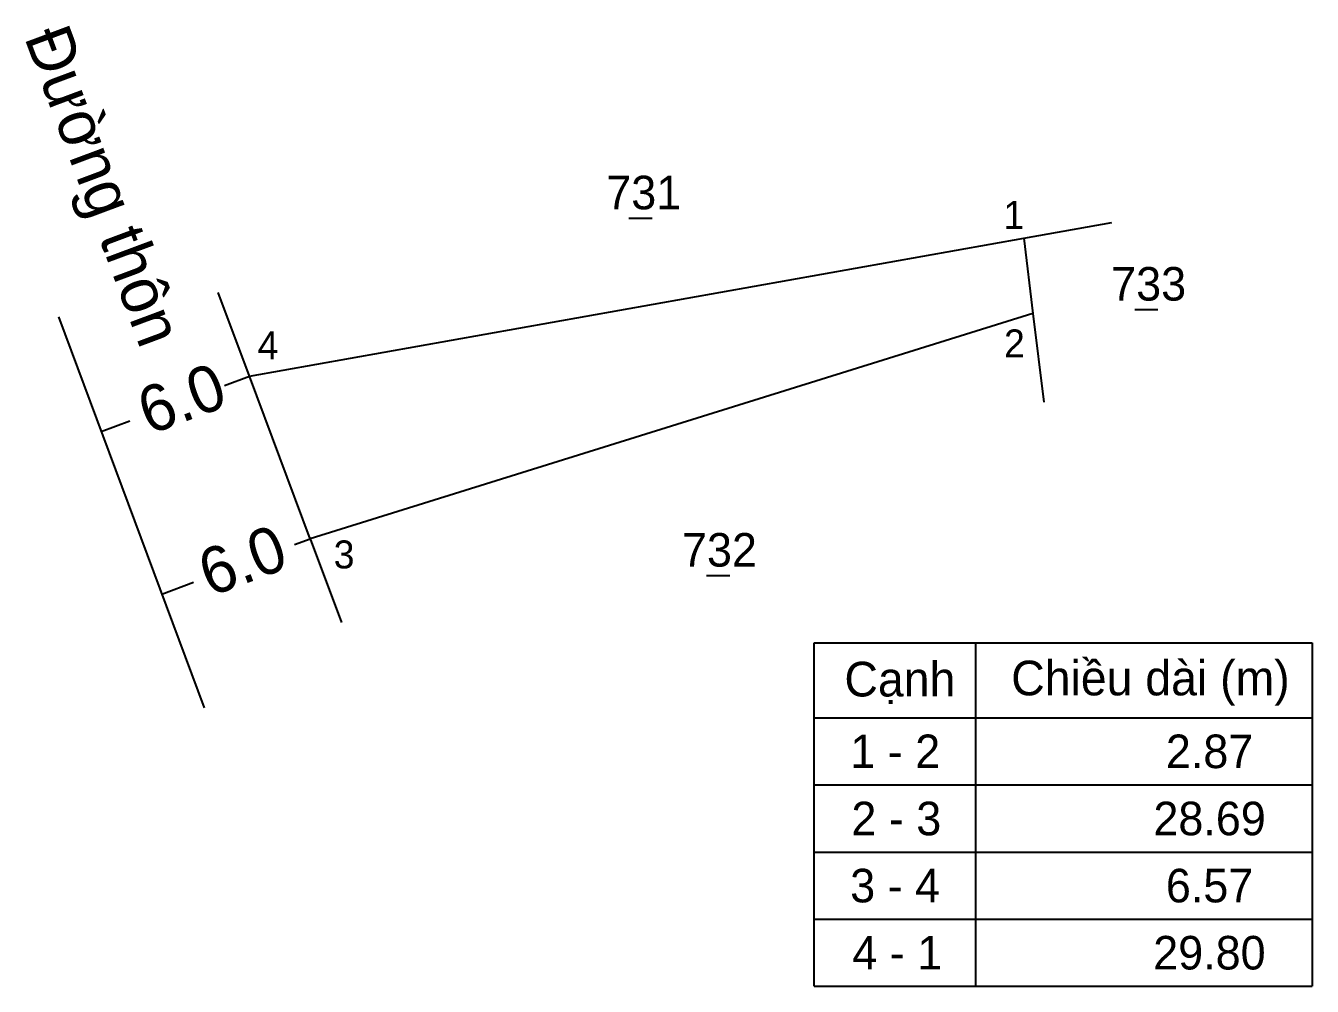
# Model space of a CAD drawing. Extents: x 546425 to 547188, y 1837008 to 1837138.
# Drawn here: x 546425.11 to 546473.85, y 1837050.28 to 1837086.69 of the extents above; entities that cross this region are included whole.
import ezdxf

# ---------------------------------------------------------------- set-up
doc = ezdxf.new("R2010")
doc.units = 0
doc.layers.add('Level 5', color=7, linetype='Continuous')

msp = doc.modelspace()

# ---------------------------------------------------------------- linework, layer by layer
at = {"layer": 'Level 5'}
for p, q in [((546447.961, 1837079.39), (546448.838, 1837079.39)), ((546462.925, 1837078.63), (546466.265, 1837079.225)), ((546433.586, 1837073.4), (546462.925, 1837078.63)), ((546462.925, 1837078.63), (546463.27, 1837075.785)), ((546433.586, 1837073.4), (546432.399, 1837076.578)), ((546463.27, 1837075.785), (546435.884, 1837067.244)), ((546463.27, 1837075.785), (546463.678, 1837072.417)), ((546467.127, 1837075.93), (546468.005, 1837075.93)), ((546426.345, 1837075.658), (546431.87, 1837060.839)), ((546432.64, 1837073.047), (546433.586, 1837073.4)), ((546435.884, 1837067.244), (546433.586, 1837073.4)), ((546427.969, 1837071.303), (546429.054, 1837071.708)), ((546435.291, 1837067.022), (546435.884, 1837067.244)), ((546435.884, 1837067.244), (546437.071, 1837064.066)), ((546430.265, 1837065.145), (546431.472, 1837065.596)), ((546450.906, 1837065.847), (546451.784, 1837065.847)), ((546454.983, 1837063.297), (546473.853, 1837063.297)), ((546454.983, 1837050.279), (546454.983, 1837063.297)), ((546461.089, 1837063.297), (546461.089, 1837050.279)), ((546473.853, 1837063.297), (546473.853, 1837050.279)), ((546454.983, 1837060.456), (546473.853, 1837060.456)), ((546454.983, 1837057.912), (546473.853, 1837057.912)), ((546454.983, 1837055.367), (546473.853, 1837055.367)), ((546454.983, 1837052.823), (546473.853, 1837052.823)), ((546454.983, 1837050.279), (546473.853, 1837050.279))]:
    msp.add_line(p, q, dxfattribs=at)

# ---------------------------------------------------------------- texts
for s, rotation, p in [('Đường thôn', 290.4506, (546425.042, 1837086.254)), ('6.0', 20.4727, (546429.786, 1837071.168)), ('6.0', 20.4753, (546432.09, 1837065.032))]:
    msp.add_text(s, height=1.76, rotation=rotation, dxfattribs=at).set_placement(p)
for s, height, p in [('731', 1.2722, (546447.105, 1837079.729)), ('1', 1.06, (546462.153, 1837078.986)), ('733', 1.2722, (546466.235, 1837076.269)), ('4', 1.06, (546433.894, 1837074.048)), ('2', 1.06, (546462.174, 1837074.116)), ('732', 1.2722, (546449.974, 1837066.186)), ('3', 1.06, (546436.777, 1837066.117)), ('Cạnh', 1.3146, (546456.128, 1837061.264)), ('Chiều dài (m)', 1.31457, (546462.447, 1837061.306)), ('1 - 2', 1.2722, (546456.353, 1837058.548)), ('2.87', 1.2722, (546468.307, 1837058.548)), ('2 - 3', 1.2722, (546456.392, 1837056.003)), ('28.69', 1.2722, (546467.835, 1837056.003)), ('3 - 4', 1.2722, (546456.346, 1837053.459)), ('6.57', 1.2722, (546468.307, 1837053.459)), ('4 - 1', 1.2722, (546456.429, 1837050.915)), ('29.80', 1.2722, (546467.828, 1837050.915))]:
    msp.add_text(s, height=height, dxfattribs=at).set_placement(p)

doc.saveas('drawing.dxf')
